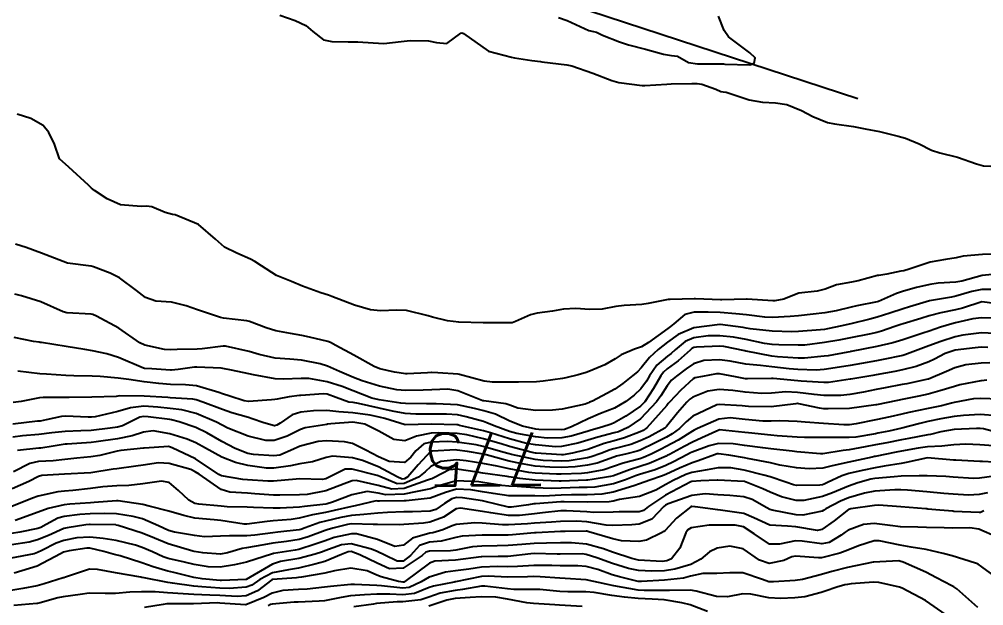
# Model space of a CAD drawing. Header units: metres. Extents: x 318500 to 325275, y 7408834 to 7428799.
# Drawn here: x 323435.8 to 323509.6, y 7421065 to 7421109.9 of the extents above; entities that cross this region are included whole.
import ezdxf
from ezdxf.enums import TextEntityAlignment as Align

# ---------------------------------------------------------------- set-up
doc = ezdxf.new("R2010")
doc.units = ezdxf.units.M
doc.header["$MEASUREMENT"] = 0
for name, color, linetype in [('Cotas', 45, 'Continuous'), ('Curvas de Nivel 1m', 11, 'Continuous'), ('Curvas de Nivel 5m', 15, 'Continuous'), ('Vias Primárias', 230, 'Continuous')]:
    doc.layers.add(name, color=color, linetype=linetype)
doc.styles.add('Style-STANDARD', font='STANDARD.shx')

msp = doc.modelspace()

# ---------------------------------------------------------------- linework, layer by layer
at = {"layer": 'Curvas de Nivel 1m', "flags": 128}
for points, elevation in [([(323455.758, 7421110.203), (323456.944, 7421109.776), (323457.746, 7421109.388), (323458.28, 7421108.952), (323459.101, 7421108.307), (323459.733, 7421108.184), (323460.983, 7421108.162), (323461.733, 7421108.158), (323462.905, 7421108.062), (323463.731, 7421108.022), (323465.035, 7421108.163), (323465.734, 7421108.24), (323467.13, 7421108.218), (323467.739, 7421108.09), (323468.54, 7421108.01), (323469.613, 7421108.801), (323469.719, 7421108.832), (323469.75, 7421108.828), (323469.772, 7421108.822), (323469.826, 7421108.799), (323471.73, 7421107.426), (323473.501, 7421106.966), (323473.723, 7421106.934), (323475.053, 7421106.727), (323475.719, 7421106.642), (323475.809, 7421106.629), (323477.716, 7421106.395), (323478.095, 7421106.304), (323479.706, 7421105.75), (323481.157, 7421105.189), (323481.696, 7421105.038), (323483.5, 7421104.805), (323483.693, 7421104.805), (323485.377, 7421104.911), (323485.695, 7421104.924), (323487.293, 7421104.969), (323487.696, 7421104.963), (323488.051, 7421104.91), (323489.125, 7421104.538), (323489.512, 7421104.356), (323489.688, 7421104.331), (323489.926, 7421104.289), (323491.682, 7421103.714), (323492.707, 7421103.522), (323493.68, 7421103.477), (323494.561, 7421103.349), (323495.674, 7421102.89), (323496.556, 7421102.441), (323497.663, 7421101.989), (323498.207, 7421101.877), (323499.659, 7421101.66), (323500.548, 7421101.495), (323501.654, 7421101.279), (323503.067, 7421100.938), (323503.646, 7421100.779), (323504.676, 7421100.334), (323505.633, 7421099.869), (323506.274, 7421099.667), (323507.626, 7421099.33), (323509.081, 7421098.812), (323509.616, 7421098.663), (323511.288, 7421098.572)], 782), ([(323477.075, 7421110.012), (323477.761, 7421109.786), (323479.403, 7421109.024), (323479.753, 7421108.94), (323479.988, 7421108.902), (323480.458, 7421108.659), (323481.742, 7421108.138), (323482.451, 7421107.917), (323483.735, 7421107.592), (323485.127, 7421107.198), (323485.728, 7421107.117), (323486.204, 7421107.059), (323487.036, 7421106.57), (323487.719, 7421106.478), (323489.664, 7421106.476), (323489.719, 7421106.463), (323489.815, 7421106.433), (323491.718, 7421106.391), (323492.071, 7421106.505), (323492.138, 7421106.916), (323491.732, 7421107.308), (323490.104, 7421108.526), (323489.755, 7421109.029), (323489.339, 7421110.109)], 781), ([(323511.171, 7421091.89), (323509.526, 7421091.878), (323508.064, 7421091.745), (323507.523, 7421091.626), (323506.714, 7421091.494), (323505.52, 7421091.283), (323503.926, 7421090.755), (323503.513, 7421090.636), (323503.276, 7421090.589), (323502.223, 7421090.363), (323501.602, 7421090.276), (323501.508, 7421090.257), (323500.03, 7421089.864), (323499.5, 7421089.762), (323498.368, 7421089.546), (323497.492, 7421089.217), (323496.87, 7421089.056), (323495.487, 7421088.917), (323495.141, 7421088.799), (323494.322, 7421088.467), (323493.63, 7421088.326), (323493.478, 7421088.321), (323491.516, 7421088.463), (323491.479, 7421088.462), (323489.597, 7421088.409), (323489.478, 7421088.41), (323487.568, 7421088.47), (323487.479, 7421088.47), (323485.622, 7421088.434), (323485.478, 7421088.424), (323483.943, 7421088.133), (323483.472, 7421088.055), (323482.121, 7421087.979), (323481.469, 7421087.893), (323480.433, 7421087.683), (323479.465, 7421087.669), (323478.411, 7421087.731), (323477.465, 7421087.682), (323476.615, 7421087.55), (323475.46, 7421087.377), (323474.937, 7421087.246), (323473.786, 7421086.737), (323473.538, 7421086.651), (323473.449, 7421086.638), (323473.348, 7421086.641), (323471.449, 7421086.654), (323471.329, 7421086.652), (323469.449, 7421086.689), (323468.603, 7421086.808), (323467.454, 7421087.075), (323467.106, 7421087.175), (323465.461, 7421087.599), (323464.709, 7421087.614), (323463.46, 7421087.557), (323462.699, 7421087.65), (323461.466, 7421087.986), (323459.749, 7421088.653), (323459.477, 7421088.754), (323458.891, 7421088.939), (323457.487, 7421089.458), (323456.655, 7421089.806), (323455.499, 7421090.271), (323454.346, 7421090.997), (323453.843, 7421091.335), (323453.515, 7421091.519), (323452.463, 7421091.969), (323451.524, 7421092.427), (323450.844, 7421093.047), (323449.547, 7421094.174), (323447.743, 7421094.901), (323447.558, 7421094.939), (323446.996, 7421095.098), (323445.964, 7421095.514), (323445.565, 7421095.581), (323445.151, 7421095.537), (323443.565, 7421095.665), (323442.545, 7421096.131), (323441.576, 7421096.783), (323441.359, 7421096.955), (323441.127, 7421097.177), (323439.6, 7421098.554), (323438.907, 7421099.207), (323438.508, 7421100.33), (323438.08, 7421101.216), (323437.645, 7421101.735), (323436.7, 7421102.284), (323435.654, 7421102.611)], 782), ([(323511.512, 7421090.481), (323509.51, 7421090.27), (323507.948, 7421089.841), (323507.502, 7421089.759), (323506.143, 7421089.668), (323505.499, 7421089.59), (323504.492, 7421089.338), (323503.491, 7421089.057), (323502.957, 7421088.886), (323501.793, 7421088.367), (323501.567, 7421088.281), (323501.478, 7421088.256), (323499.915, 7421087.952), (323499.472, 7421087.85), (323498.323, 7421087.561), (323497.465, 7421087.398), (323496.586, 7421087.31), (323495.461, 7421087.191), (323494.803, 7421087.117), (323493.458, 7421087.042), (323492.866, 7421087.079), (323491.461, 7421087.256), (323490.647, 7421087.328), (323489.464, 7421087.431), (323488.537, 7421087.471), (323487.463, 7421087.458), (323486.746, 7421087.282), (323485.92, 7421086.575), (323485.661, 7421086.365), (323485.446, 7421086.218), (323483.966, 7421085.133), (323483.432, 7421084.815), (323482.89, 7421084.618), (323481.874, 7421084.183), (323481.419, 7421083.897), (323480.636, 7421083.424), (323479.404, 7421082.925), (323479.21, 7421082.856), (323478.592, 7421082.672), (323477.656, 7421082.427), (323477.395, 7421082.379), (323475.918, 7421082.186), (323475.391, 7421082.132), (323474.027, 7421082.097), (323473.39, 7421082.103), (323472.046, 7421082.104), (323471.391, 7421082.192), (323469.511, 7421082.686), (323469.399, 7421082.705), (323467.843, 7421082.816), (323467.4, 7421082.847), (323467.37, 7421082.85), (323467.058, 7421082.825), (323465.496, 7421082.751), (323465.399, 7421082.753), (323464.534, 7421082.863), (323463.404, 7421083.121), (323462.988, 7421083.303), (323461.419, 7421084.164), (323460.04, 7421084.921), (323459.644, 7421085.139), (323459.433, 7421085.22), (323458.036, 7421085.551), (323457.437, 7421085.682), (323456.583, 7421085.824), (323455.441, 7421086.038), (323454.725, 7421086.273), (323453.447, 7421086.748), (323453.233, 7421086.798), (323451.45, 7421087.008), (323451.219, 7421087.042), (323449.459, 7421087.634), (323448.597, 7421087.939), (323447.467, 7421088.216), (323446.276, 7421088.3), (323445.472, 7421088.595), (323444.796, 7421089.127), (323443.489, 7421090.081), (323442.784, 7421090.441), (323441.498, 7421090.943), (323441.311, 7421090.986), (323439.5, 7421091.2), (323437.511, 7421091.983), (323436.348, 7421092.407), (323435.521, 7421092.672)], 781), ([(323511.476, 7421088.007), (323509.492, 7421088.258), (323508, 7421087.756), (323507.47, 7421087.631), (323506.356, 7421087.418), (323505.463, 7421087.179), (323504.812, 7421086.978), (323503.453, 7421086.58), (323503.281, 7421086.524), (323502.819, 7421086.356), (323501.811, 7421086.002), (323501.445, 7421085.905), (323500.854, 7421085.789), (323499.441, 7421085.493), (323498.537, 7421085.311), (323497.437, 7421085.129), (323495.934, 7421084.941), (323495.435, 7421084.924), (323493.935, 7421084.973), (323493.435, 7421084.998), (323492.85, 7421085.072), (323491.439, 7421085.36), (323490.471, 7421085.545), (323489.441, 7421085.65), (323488.55, 7421085.653), (323487.439, 7421085.507), (323486.786, 7421085.217), (323486.006, 7421084.574), (323485.701, 7421084.302), (323485.423, 7421084.097), (323484.607, 7421083.397), (323484.05, 7421082.6), (323483.813, 7421082.185), (323483.385, 7421081.6), (323482.879, 7421081.116), (323482.25, 7421080.627), (323481.365, 7421080.123), (323480.308, 7421079.703), (323479.356, 7421079.294), (323478.091, 7421078.679), (323477.551, 7421078.483), (323477.346, 7421078.456), (323475.577, 7421078.486), (323475.347, 7421078.51), (323474.327, 7421078.73), (323473.354, 7421079.119), (323472.255, 7421079.653), (323471.361, 7421079.904), (323470.658, 7421080.076), (323469.366, 7421080.371), (323467.727, 7421080.456), (323467.366, 7421080.451), (323466.989, 7421080.449), (323465.366, 7421080.468), (323465.012, 7421080.501), (323463.369, 7421080.749), (323462.81, 7421080.886), (323461.378, 7421081.439), (323460.528, 7421081.768), (323459.388, 7421082.127), (323457.967, 7421082.376), (323457.391, 7421082.392), (323456.037, 7421082.327), (323455.391, 7421082.36), (323453.734, 7421082.666), (323453.396, 7421082.735), (323452.071, 7421083.03), (323451.402, 7421083.16), (323451.272, 7421083.171), (323449.403, 7421083.248), (323449.224, 7421083.241), (323447.969, 7421083.081), (323447.464, 7421083.024), (323447.399, 7421083.024), (323445.964, 7421083.112), (323445.429, 7421083.148), (323445.4, 7421083.159), (323445.335, 7421083.186), (323443.409, 7421083.999), (323442.53, 7421084.272), (323441.413, 7421084.513), (323440.84, 7421084.604), (323439.416, 7421084.829), (323437.509, 7421085.129), (323437.419, 7421085.144), (323437.351, 7421085.153), (323436.896, 7421085.228), (323435.424, 7421085.511)], 779), ([(323510.72, 7421086.992), (323509.462, 7421087.039), (323508.799, 7421086.938), (323507.455, 7421086.641), (323507.174, 7421086.574), (323506.307, 7421086.307), (323505.447, 7421086.018), (323504.973, 7421085.855), (323503.44, 7421085.341), (323502.681, 7421085.114), (323501.435, 7421084.828), (323499.483, 7421084.452), (323499.43, 7421084.44), (323499.396, 7421084.434), (323499.233, 7421084.402), (323497.721, 7421084.122), (323497.425, 7421084.081), (323495.917, 7421083.948), (323495.422, 7421083.949), (323493.851, 7421084.046), (323493.424, 7421084.098), (323491.452, 7421084.477), (323491.43, 7421084.481), (323491.335, 7421084.501), (323489.738, 7421084.83), (323489.433, 7421084.856), (323487.655, 7421084.78), (323487.432, 7421084.75), (323487.301, 7421084.692), (323487.149, 7421084.563), (323486.253, 7421083.737), (323485.408, 7421083.123), (323485.115, 7421082.874), (323484.909, 7421082.587), (323484.355, 7421081.625), (323483.696, 7421080.605), (323483.367, 7421080.262), (323482.229, 7421079.497), (323481.354, 7421079.003), (323481.106, 7421078.889), (323480.403, 7421078.649), (323479.581, 7421078.424), (323479.345, 7421078.355), (323478.057, 7421077.961), (323477.337, 7421077.836), (323476.218, 7421077.826), (323475.338, 7421077.914), (323473.899, 7421078.177), (323473.344, 7421078.323), (323472.15, 7421078.758), (323471.589, 7421079.003), (323471.353, 7421079.087), (323470.026, 7421079.459), (323469.358, 7421079.604), (323468.506, 7421079.661), (323467.358, 7421079.665), (323466.169, 7421079.649), (323465.359, 7421079.71), (323464.386, 7421079.89), (323463.362, 7421080.107), (323461.79, 7421080.472), (323461.366, 7421080.543), (323461.046, 7421080.584), (323460.079, 7421080.919), (323459.374, 7421081.176), (323459.092, 7421081.217), (323457.372, 7421081.084), (323457.262, 7421081.071), (323456.48, 7421080.969), (323455.545, 7421080.802), (323455.368, 7421080.77), (323455.132, 7421080.747), (323453.366, 7421080.631), (323453.028, 7421080.676), (323451.926, 7421081.032), (323451.373, 7421081.223), (323451.101, 7421081.316), (323449.381, 7421081.824), (323448.545, 7421081.911), (323447.383, 7421081.932), (323446.492, 7421081.995), (323445.385, 7421082.134), (323444.205, 7421082.314), (323443.389, 7421082.409), (323442.011, 7421082.54), (323441.391, 7421082.572), (323439.987, 7421082.595), (323439.391, 7421082.615), (323437.902, 7421082.706), (323437.393, 7421082.754), (323435.701, 7421082.94)], 778), ([(323511.014, 7421085.815), (323509.446, 7421085.872), (323508.024, 7421085.704), (323507.443, 7421085.57), (323506.341, 7421085.208), (323505.436, 7421084.876), (323504.009, 7421084.341), (323503.59, 7421084.185), (323503.427, 7421084.138), (323501.941, 7421083.844), (323501.421, 7421083.744), (323500.268, 7421083.536), (323499.415, 7421083.383), (323498.579, 7421083.242), (323497.41, 7421083.067), (323496.806, 7421083.033), (323495.409, 7421083.082), (323494.743, 7421083.127), (323493.412, 7421083.269), (323492.534, 7421083.368), (323491.415, 7421083.491), (323490.23, 7421083.706), (323489.419, 7421083.82), (323488.203, 7421083.764), (323487.414, 7421083.507), (323486.85, 7421083.124), (323486.11, 7421082.573), (323485.724, 7421082.247), (323485.389, 7421081.833), (323484.905, 7421081.059), (323484.578, 7421080.592), (323483.357, 7421079.305), (323482.386, 7421078.624), (323481.666, 7421078.314), (323481.344, 7421078.223), (323480.086, 7421077.905), (323479.335, 7421077.662), (323478.571, 7421077.431), (323477.327, 7421077.178), (323476.864, 7421077.16), (323475.329, 7421077.296), (323474.639, 7421077.418), (323473.335, 7421077.767), (323471.876, 7421078.228), (323471.344, 7421078.376), (323469.513, 7421078.798), (323469.382, 7421078.831), (323469.35, 7421078.838), (323469.31, 7421078.841), (323467.351, 7421078.879), (323465.35, 7421078.85), (323463.798, 7421079.317), (323463.355, 7421079.422), (323462.67, 7421079.574), (323461.359, 7421079.76), (323460.281, 7421079.838), (323459.36, 7421079.929), (323458.329, 7421079.914), (323457.358, 7421079.797), (323456.716, 7421079.607), (323455.795, 7421078.976), (323455.525, 7421078.8), (323455.347, 7421078.77), (323454.536, 7421078.992), (323453.655, 7421079.307), (323453.354, 7421079.392), (323452.096, 7421079.767), (323451.36, 7421080.016), (323449.858, 7421080.563), (323449.367, 7421080.753), (323449.112, 7421080.808), (323447.368, 7421080.905), (323447.194, 7421080.918), (323445.369, 7421081.033), (323443.462, 7421081.046), (323443.369, 7421081.035), (323443.233, 7421081.007), (323441.367, 7421080.944), (323439.639, 7421080.923), (323439.366, 7421080.929), (323437.644, 7421080.939), (323437.365, 7421080.912), (323435.972, 7421080.63), (323435.359, 7421080.542)], 777), ([(323509.935, 7421084.762), (323509.435, 7421084.773), (323508.966, 7421084.744), (323507.433, 7421084.546), (323506.679, 7421084.301), (323505.87, 7421083.867), (323505.42, 7421083.649), (323504.45, 7421083.299), (323503.41, 7421083.035), (323502.832, 7421082.926), (323501.404, 7421082.668), (323501.152, 7421082.626), (323499.77, 7421082.394), (323499.458, 7421082.34), (323499.399, 7421082.329), (323497.736, 7421082.076), (323497.395, 7421082.066), (323495.661, 7421082.181), (323495.396, 7421082.205), (323493.504, 7421082.372), (323493.398, 7421082.372), (323491.549, 7421082.347), (323491.398, 7421082.36), (323490.636, 7421082.511), (323489.403, 7421082.749), (323489.187, 7421082.75), (323488.097, 7421082.55), (323487.526, 7421082.431), (323487.397, 7421082.366), (323486.451, 7421081.502), (323485.58, 7421080.578), (323485.482, 7421080.466), (323485.367, 7421080.327), (323483.847, 7421078.603), (323483.557, 7421078.397), (323483.345, 7421078.301), (323482.131, 7421077.835), (323481.335, 7421077.615), (323480.574, 7421077.405), (323479.324, 7421076.955), (323479.1, 7421076.887), (323478.155, 7421076.677), (323477.455, 7421076.551), (323477.318, 7421076.542), (323475.379, 7421076.659), (323475.319, 7421076.667), (323475.072, 7421076.722), (323473.327, 7421077.191), (323472.703, 7421077.375), (323471.335, 7421077.773), (323470.064, 7421078.064), (323469.34, 7421078.163), (323467.934, 7421078.221), (323467.341, 7421078.213), (323466.214, 7421077.959), (323465.332, 7421077.623), (323464.478, 7421077.718), (323463.342, 7421078.354), (323462.275, 7421078.891), (323461.351, 7421079.034), (323459.657, 7421078.925), (323459.398, 7421078.881), (323459.349, 7421078.872), (323457.7, 7421078.599), (323457.343, 7421078.483), (323456.329, 7421077.976), (323455.33, 7421077.639), (323454.681, 7421077.638), (323453.335, 7421077.98), (323451.793, 7421078.583), (323451.347, 7421078.814), (323450.904, 7421079.044), (323449.356, 7421079.704), (323448.266, 7421079.984), (323447.36, 7421080.088), (323446.436, 7421080.179), (323445.361, 7421080.256), (323444.338, 7421080.152), (323443.357, 7421079.864), (323441.634, 7421079.455), (323441.344, 7421079.428), (323441.086, 7421079.432), (323439.345, 7421079.508), (323439.06, 7421079.488), (323437.873, 7421079.215), (323437.427, 7421079.131), (323437.339, 7421079.119), (323437.225, 7421079.108), (323435.336, 7421078.885)], 776), ([(323509.862, 7421082.263), (323509.451, 7421082.218), (323509.399, 7421082.208), (323507.79, 7421081.89), (323507.392, 7421081.784), (323506.259, 7421081.434), (323505.383, 7421081.196), (323504.667, 7421081.041), (323503.376, 7421080.769), (323503.022, 7421080.698), (323501.419, 7421080.369), (323501.37, 7421080.36), (323499.367, 7421080.081), (323497.73, 7421080.053), (323497.367, 7421080.073), (323497.054, 7421080.112), (323495.477, 7421080.448), (323495.37, 7421080.467), (323495.352, 7421080.468), (323495.255, 7421080.452), (323493.367, 7421080.225), (323491.628, 7421080.237), (323491.368, 7421080.257), (323491.146, 7421080.282), (323489.369, 7421080.392), (323489.204, 7421080.369), (323487.359, 7421079.5), (323486.846, 7421079.074), (323486.356, 7421078.57), (323485.774, 7421078.145), (323485.34, 7421077.897), (323484.474, 7421077.452), (323483.324, 7421076.896), (323483.115, 7421076.821), (323482.32, 7421076.625), (323481.524, 7421076.429), (323481.316, 7421076.358), (323480.052, 7421075.91), (323479.306, 7421075.74), (323478.365, 7421075.613), (323477.303, 7421075.567), (323476.418, 7421075.588), (323475.304, 7421075.685), (323474.171, 7421075.867), (323473.31, 7421076.061), (323471.553, 7421076.53), (323471.317, 7421076.584), (323470.116, 7421076.788), (323469.322, 7421076.909), (323469.206, 7421076.916), (323467.45, 7421076.819), (323467.328, 7421076.812), (323466.358, 7421075.78), (323465.56, 7421074.846), (323465.288, 7421074.696), (323465.127, 7421074.691), (323464.746, 7421074.858), (323463.301, 7421075.624), (323462.082, 7421076.118), (323461.311, 7421076.316), (323459.798, 7421076.438), (323459.311, 7421076.334), (323458.248, 7421076.004), (323457.303, 7421075.849), (323456.569, 7421075.699), (323455.298, 7421075.529), (323454.752, 7421075.534), (323453.301, 7421075.73), (323452.365, 7421075.963), (323451.31, 7421076.36), (323450.075, 7421077.052), (323449.326, 7421077.469), (323448.664, 7421077.736), (323447.336, 7421078.148), (323446.064, 7421078.385), (323445.338, 7421078.289), (323444.465, 7421077.997), (323443.329, 7421077.767), (323441.694, 7421077.533), (323441.323, 7421077.488), (323439.484, 7421077.36), (323439.321, 7421077.347), (323439.186, 7421077.337), (323438.416, 7421077.209), (323437.474, 7421077.062), (323437.317, 7421077.044), (323435.687, 7421076.872)], 774), ([(323510.835, 7421080.791), (323509.379, 7421080.856), (323508.838, 7421080.816), (323507.374, 7421080.547), (323507.165, 7421080.501), (323506.386, 7421080.305), (323505.368, 7421080.088), (323503.908, 7421079.791), (323503.363, 7421079.667), (323502.46, 7421079.453), (323501.358, 7421079.219), (323499.876, 7421078.913), (323499.354, 7421078.838), (323498.922, 7421078.837), (323497.355, 7421078.952), (323495.964, 7421079.049), (323495.357, 7421079.106), (323494.035, 7421079.148), (323493.356, 7421079.115), (323492.721, 7421079.122), (323491.358, 7421079.252), (323490.214, 7421079.372), (323489.357, 7421079.269), (323487.735, 7421078.554), (323487.479, 7421078.427), (323487.347, 7421078.356), (323486.233, 7421077.675), (323485.329, 7421077.169), (323484.94, 7421076.971), (323484.173, 7421076.597), (323483.586, 7421076.336), (323483.315, 7421076.248), (323482.031, 7421075.907), (323481.305, 7421075.651), (323480.542, 7421075.407), (323479.298, 7421075.172), (323478.841, 7421075.123), (323477.296, 7421075.062), (323476.926, 7421075.065), (323475.296, 7421075.145), (323474.824, 7421075.198), (323473.301, 7421075.477), (323472.389, 7421075.669), (323471.306, 7421075.869), (323470.01, 7421076.089), (323469.31, 7421076.159), (323468.086, 7421076.035), (323467.303, 7421075.661), (323466.875, 7421075.247), (323466.381, 7421074.834), (323465.285, 7421074.336), (323464.745, 7421074.318), (323463.404, 7421074.878), (323463.291, 7421074.935), (323463.204, 7421074.968), (323461.298, 7421075.457), (323460.752, 7421075.454), (323459.751, 7421074.923), (323459.288, 7421074.703), (323459.006, 7421074.653), (323457.287, 7421074.699), (323457.016, 7421074.692), (323455.286, 7421074.538), (323454.836, 7421074.538), (323453.286, 7421074.632), (323452.931, 7421074.66), (323451.289, 7421074.945), (323451.092, 7421075.042), (323449.308, 7421076.227), (323447.517, 7421077.087), (323447.321, 7421077.158), (323447.245, 7421077.168), (323446.134, 7421077.108), (323445.379, 7421077.06), (323445.319, 7421077.055), (323443.589, 7421076.864), (323443.315, 7421076.819), (323441.974, 7421076.497), (323441.308, 7421076.387), (323440.218, 7421076.275), (323439.305, 7421076.186), (323438.418, 7421076.094), (323437.302, 7421076.022), (323436.64, 7421075.89), (323435.384, 7421075.249)], 773), ([(323510.643, 7421079.531), (323509.364, 7421079.629), (323508.087, 7421079.559), (323507.362, 7421079.48), (323506.347, 7421079.292), (323505.358, 7421079.081), (323504.742, 7421078.94), (323503.352, 7421078.588), (323502.356, 7421078.355), (323501.527, 7421078.188), (323501.347, 7421078.158), (323499.835, 7421077.901), (323499.342, 7421077.858), (323497.886, 7421077.871), (323497.342, 7421077.866), (323495.914, 7421077.869), (323495.342, 7421077.899), (323493.823, 7421077.993), (323493.343, 7421078.037), (323491.629, 7421078.214), (323491.346, 7421078.245), (323489.419, 7421078.458), (323489.349, 7421078.441), (323488.042, 7421077.847), (323487.334, 7421077.521), (323486.706, 7421077.19), (323485.579, 7421076.577), (323485.408, 7421076.49), (323485.318, 7421076.446), (323484.031, 7421075.877), (323483.305, 7421075.64), (323482.517, 7421075.407), (323481.294, 7421074.939), (323481.061, 7421074.874), (323479.659, 7421074.656), (323479.336, 7421074.613), (323479.289, 7421074.609), (323479.238, 7421074.609), (323477.288, 7421074.538), (323477.131, 7421074.535), (323475.289, 7421074.608), (323474.122, 7421074.732), (323473.292, 7421074.855), (323473.156, 7421074.879), (323471.296, 7421075.141), (323470.864, 7421075.209), (323469.3, 7421075.449), (323468.722, 7421075.382), (323467.589, 7421074.817), (323467.396, 7421074.712), (323467.289, 7421074.675), (323467.057, 7421074.593), (323465.281, 7421073.97), (323464.333, 7421073.917), (323463.283, 7421074.201), (323461.6, 7421074.584), (323461.287, 7421074.565), (323460.688, 7421074.312), (323459.279, 7421073.798), (323457.84, 7421073.516), (323457.275, 7421073.491), (323455.76, 7421073.46), (323455.275, 7421073.464), (323453.843, 7421073.569), (323453.276, 7421073.608), (323451.931, 7421073.685), (323451.279, 7421073.898), (323449.586, 7421075.057), (323449.293, 7421075.253), (323448.951, 7421075.409), (323447.302, 7421075.889), (323446.477, 7421075.928), (323445.3, 7421075.763), (323444.74, 7421075.684), (323443.295, 7421075.482), (323443.002, 7421075.437), (323441.29, 7421075.17), (323439.289, 7421075.052), (323437.549, 7421074.956), (323437.287, 7421074.894), (323436.56, 7421074.512), (323435.27, 7421073.937)], 772), ([(323510.666, 7421078.25), (323509.621, 7421078.535), (323509.353, 7421078.565), (323509.065, 7421078.561), (323507.352, 7421078.48), (323506.35, 7421078.305), (323505.553, 7421078.11), (323505.346, 7421078.067), (323503.893, 7421077.783), (323503.34, 7421077.678), (323502.223, 7421077.47), (323501.334, 7421077.299), (323500.563, 7421077.15), (323499.328, 7421076.935), (323498.86, 7421076.872), (323497.323, 7421076.623), (323497.133, 7421076.613), (323495.325, 7421076.778), (323494.963, 7421076.818), (323493.328, 7421077.014), (323492.726, 7421077.089), (323491.332, 7421077.269), (323490.459, 7421077.387), (323489.333, 7421077.413), (323488.628, 7421077.243), (323487.323, 7421076.756), (323487.189, 7421076.695), (323486.95, 7421076.564), (323485.876, 7421076.01), (323485.307, 7421075.736), (323484.494, 7421075.4), (323483.296, 7421075.025), (323482.982, 7421074.928), (323482.201, 7421074.626), (323481.287, 7421074.334), (323479.86, 7421074.078), (323479.284, 7421074.046), (323478.657, 7421074.043), (323477.283, 7421073.994), (323476.552, 7421073.97), (323475.283, 7421074.008), (323473.91, 7421074.107), (323473.284, 7421074.14), (323472.74, 7421074.204), (323471.287, 7421074.424), (323470.983, 7421074.471), (323469.288, 7421074.557), (323467.923, 7421074.175), (323467.281, 7421073.947), (323466.143, 7421073.701), (323465.277, 7421073.529), (323463.881, 7421073.476), (323463.277, 7421073.6), (323462.442, 7421073.725), (323461.276, 7421073.489), (323459.781, 7421072.922), (323459.393, 7421072.803), (323459.268, 7421072.779), (323457.637, 7421072.581), (323457.264, 7421072.538), (323455.786, 7421072.451), (323455.262, 7421072.452), (323453.746, 7421072.519), (323453.263, 7421072.527), (323451.722, 7421072.574), (323451.264, 7421072.616), (323449.553, 7421072.77), (323449.266, 7421072.825), (323448.793, 7421073.067), (323448.006, 7421073.808), (323447.283, 7421074.413), (323446.713, 7421074.527), (323445.282, 7421074.316), (323444.212, 7421074.199), (323443.28, 7421074.182), (323442.218, 7421074.094), (323441.278, 7421073.97), (323439.907, 7421073.821), (323439.276, 7421073.774), (323438.76, 7421073.72), (323437.272, 7421073.391), (323436.838, 7421073.226), (323435.253, 7421072.584)], 771), ([(323511.315, 7421075.925), (323509.543, 7421076.032), (323509.317, 7421076.039), (323507.483, 7421076.122), (323507.318, 7421076.134), (323505.32, 7421076.32), (323503.692, 7421075.958), (323503.313, 7421075.89), (323502.004, 7421075.665), (323501.308, 7421075.55), (323500.333, 7421075.356), (323499.301, 7421075.103), (323498.768, 7421074.936), (323497.661, 7421074.416), (323497.413, 7421074.294), (323497.288, 7421074.248), (323497.074, 7421074.209), (323495.288, 7421074.206), (323495.08, 7421074.245), (323494.489, 7421074.462), (323493.296, 7421074.852), (323492.793, 7421074.99), (323491.303, 7421075.372), (323490.263, 7421075.558), (323489.305, 7421075.54), (323488.454, 7421075.392), (323487.299, 7421075.19), (323486.828, 7421075.034), (323485.858, 7421074.574), (323485.287, 7421074.271), (323484.539, 7421073.847), (323483.277, 7421073.35), (323481.76, 7421073.118), (323481.274, 7421073.009), (323480.959, 7421072.957), (323479.273, 7421072.92), (323477.526, 7421072.94), (323477.272, 7421072.933), (323475.333, 7421072.782), (323475.271, 7421072.782), (323475.21, 7421072.781), (323474.8, 7421072.725), (323473.479, 7421072.526), (323473.267, 7421072.532), (323472.316, 7421072.754), (323471.482, 7421072.977), (323471.272, 7421073.019), (323469.739, 7421073.257), (323469.275, 7421073.275), (323468.913, 7421073.164), (323468.353, 7421072.809), (323467.71, 7421072.368), (323467.261, 7421072.228), (323465.915, 7421072.185), (323465.26, 7421072.168), (323463.988, 7421072.141), (323463.258, 7421072.089), (323462.177, 7421071.97), (323461.255, 7421071.89), (323460.417, 7421071.748), (323459.248, 7421071.468), (323458.826, 7421071.356), (323457.708, 7421070.953), (323457.371, 7421070.825), (323457.237, 7421070.792), (323455.595, 7421070.616), (323455.234, 7421070.572), (323453.848, 7421070.383), (323453.23, 7421070.342), (323451.909, 7421070.351), (323451.229, 7421070.307), (323450.005, 7421070.275), (323449.23, 7421070.363), (323447.703, 7421070.613), (323447.235, 7421070.75), (323446.466, 7421071.102), (323445.248, 7421071.637), (323444.545, 7421071.832), (323443.253, 7421072.02), (323442.354, 7421072.053), (323441.253, 7421072.026), (323440.456, 7421071.978), (323439.249, 7421071.821), (323438.767, 7421071.685), (323437.888, 7421071.214), (323437.465, 7421070.989), (323437.235, 7421070.906), (323435.857, 7421070.614), (323435.229, 7421070.522)], 769), ([(323510.617, 7421074.93), (323509.297, 7421074.751), (323508.832, 7421074.732), (323507.298, 7421074.832), (323506.716, 7421074.881), (323505.299, 7421074.943), (323504.693, 7421074.933), (323503.298, 7421074.906), (323502.774, 7421074.871), (323501.295, 7421074.723), (323501, 7421074.669), (323499.999, 7421074.389), (323499.288, 7421074.154), (323498.054, 7421073.641), (323497.279, 7421073.346), (323495.872, 7421073.037), (323495.276, 7421073.047), (323494.143, 7421073.332), (323493.282, 7421073.681), (323492.732, 7421073.933), (323491.319, 7421074.5), (323491.29, 7421074.508), (323489.291, 7421074.605), (323489.217, 7421074.605), (323487.989, 7421074.55), (323487.289, 7421074.509), (323487.213, 7421074.484), (323485.279, 7421073.443), (323483.98, 7421072.599), (323483.578, 7421072.293), (323483.264, 7421072.191), (323481.725, 7421072.171), (323481.263, 7421072.16), (323479.777, 7421072.14), (323479.263, 7421072.172), (323477.689, 7421072.258), (323477.263, 7421072.246), (323475.868, 7421072.104), (323475.26, 7421072.037), (323474.091, 7421071.898), (323473.257, 7421071.899), (323471.912, 7421072.108), (323471.262, 7421072.218), (323469.589, 7421072.472), (323469.264, 7421072.4), (323468.281, 7421071.783), (323467.249, 7421071.393), (323466.752, 7421071.323), (323465.245, 7421071.199), (323464.91, 7421071.19), (323463.245, 7421071.211), (323462.912, 7421071.217), (323461.245, 7421071.258), (323460.93, 7421071.219), (323459.813, 7421070.921), (323459.375, 7421070.791), (323459.237, 7421070.746), (323457.917, 7421070.262), (323457.227, 7421070.074), (323456.272, 7421069.922), (323455.222, 7421069.78), (323454.545, 7421069.665), (323453.216, 7421069.426), (323452.869, 7421069.362), (323451.767, 7421069.032), (323451.209, 7421068.947), (323449.875, 7421069.053), (323449.211, 7421069.154), (323449.092, 7421069.182), (323447.22, 7421069.724), (323446.176, 7421070.156), (323445.232, 7421070.556), (323443.394, 7421071.138), (323443.24, 7421071.171), (323443.204, 7421071.177), (323441.241, 7421071.219), (323441.196, 7421071.215), (323440.905, 7421071.175), (323439.473, 7421070.96), (323439.235, 7421070.894), (323438.06, 7421070.38), (323437.222, 7421070.026), (323436.586, 7421069.863), (323435.216, 7421069.657)], 768), ([(323509.916, 7421073.622), (323509.282, 7421073.498), (323508.463, 7421073.454), (323507.282, 7421073.528), (323506.569, 7421073.587), (323505.284, 7421073.703), (323503.791, 7421073.829), (323503.285, 7421073.871), (323502.814, 7421073.876), (323501.284, 7421073.749), (323500.507, 7421073.607), (323499.279, 7421073.252), (323498.676, 7421073.006), (323497.555, 7421072.417), (323497.382, 7421072.305), (323497.267, 7421072.241), (323495.783, 7421071.922), (323495.263, 7421071.955), (323493.427, 7421072.318), (323493.268, 7421072.358), (323493.017, 7421072.483), (323491.898, 7421073.116), (323491.278, 7421073.319), (323490.188, 7421073.425), (323489.28, 7421073.492), (323488.297, 7421073.561), (323487.279, 7421073.432), (323485.474, 7421072.78), (323485.271, 7421072.679), (323485.154, 7421072.582), (323484.232, 7421071.618), (323483.249, 7421071.228), (323482.687, 7421071.18), (323481.247, 7421071.124), (323480.73, 7421071.163), (323479.251, 7421071.402), (323478.451, 7421071.473), (323477.251, 7421071.448), (323476.55, 7421071.401), (323475.249, 7421071.303), (323474.718, 7421071.255), (323473.247, 7421071.178), (323472.798, 7421071.196), (323471.248, 7421071.308), (323470.694, 7421071.332), (323469.246, 7421071.206), (323468.945, 7421071.102), (323468.231, 7421070.81), (323467.477, 7421070.577), (323467.236, 7421070.544), (323465.907, 7421070.163), (323465.222, 7421069.621), (323464.555, 7421069.525), (323463.228, 7421070.072), (323461.632, 7421070.498), (323461.234, 7421070.505), (323459.928, 7421070.221), (323459.226, 7421069.971), (323458.467, 7421069.696), (323457.215, 7421069.303), (323456.934, 7421069.243), (323455.267, 7421068.979), (323455.217, 7421068.973), (323455.192, 7421068.962), (323453.203, 7421068.332), (323452.292, 7421068.114), (323451.199, 7421067.957), (323450.266, 7421067.983), (323449.201, 7421068.161), (323448.455, 7421068.323), (323447.205, 7421068.616), (323446.842, 7421068.731), (323446.009, 7421069.108), (323445.215, 7421069.463), (323444.706, 7421069.637), (323443.223, 7421069.983), (323442.239, 7421070.14), (323441.226, 7421070.229), (323440.229, 7421070.181), (323439.222, 7421069.983), (323438.651, 7421069.773), (323437.54, 7421069.217), (323437.208, 7421069.058), (323436.957, 7421068.973), (323435.204, 7421068.627)], 767), ([(323509.646, 7421072.256), (323509.388, 7421072.139), (323509.268, 7421072.132), (323507.346, 7421072.212), (323507.269, 7421072.219), (323506.259, 7421072.305), (323505.344, 7421072.392), (323505.271, 7421072.399), (323505.186, 7421072.406), (323503.272, 7421072.57), (323501.597, 7421072.689), (323501.273, 7421072.675), (323499.464, 7421072.397), (323499.306, 7421072.363), (323499.269, 7421072.349), (323498.188, 7421071.479), (323497.246, 7421070.816), (323496.912, 7421070.758), (323495.249, 7421071.037), (323494.62, 7421071.089), (323493.25, 7421071.163), (323492.034, 7421071.717), (323491.263, 7421072.065), (323489.483, 7421072.31), (323489.267, 7421072.322), (323487.541, 7421072.556), (323487.299, 7421072.589), (323487.27, 7421072.585), (323487.215, 7421072.561), (323486.126, 7421071.702), (323485.243, 7421070.754), (323485.143, 7421070.68), (323484.971, 7421070.584), (323483.822, 7421070.01), (323483.23, 7421069.912), (323481.903, 7421069.957), (323481.232, 7421070.101), (323479.396, 7421070.658), (323479.241, 7421070.695), (323479.202, 7421070.699), (323477.607, 7421070.685), (323477.249, 7421070.681), (323475.377, 7421070.579), (323475.238, 7421070.568), (323473.565, 7421070.407), (323473.235, 7421070.389), (323471.602, 7421070.397), (323471.234, 7421070.393), (323469.717, 7421070.309), (323469.231, 7421070.216), (323468.105, 7421069.933), (323467.225, 7421069.848), (323466.448, 7421069.605), (323465.753, 7421068.842), (323465.206, 7421068.404), (323464.746, 7421068.398), (323463.786, 7421068.871), (323463.214, 7421069.152), (323462.785, 7421069.316), (323461.222, 7421069.725), (323460.468, 7421069.665), (323459.214, 7421069.19), (323459.024, 7421069.121), (323458.472, 7421068.941), (323457.206, 7421068.604), (323455.807, 7421068.371), (323455.202, 7421068.178), (323453.195, 7421067.01), (323451.306, 7421066.92), (323451.188, 7421066.927), (323449.818, 7421067.054), (323449.191, 7421067.151), (323447.642, 7421067.531), (323447.195, 7421067.639), (323446.067, 7421067.975), (323445.202, 7421068.281), (323443.537, 7421068.807), (323443.207, 7421068.88), (323442.996, 7421068.931), (323442.28, 7421069.154), (323441.213, 7421069.396), (323440.989, 7421069.398), (323439.629, 7421069.194), (323439.209, 7421069.093), (323438.967, 7421068.962), (323437.198, 7421068.021), (323435.42, 7421067.474)], 766), ([(323511.197, 7421066.71), (323509.484, 7421067.981), (323509.209, 7421068.175), (323509.15, 7421068.202), (323508.995, 7421068.263), (323507.218, 7421068.811), (323506.522, 7421068.999), (323505.225, 7421069.308), (323504.07, 7421069.488), (323503.229, 7421069.632), (323501.629, 7421069.969), (323501.234, 7421069.955), (323500.048, 7421069.567), (323499.223, 7421069.255), (323498.606, 7421069.019), (323497.214, 7421068.671), (323496.977, 7421068.66), (323495.215, 7421068.784), (323494.933, 7421068.736), (323494.319, 7421068.463), (323493.207, 7421068.216), (323492.461, 7421068.487), (323491.223, 7421069.347), (323490.192, 7421069.549), (323489.223, 7421069.399), (323488.638, 7421069.119), (323487.989, 7421068.548), (323487.206, 7421068.15), (323485.983, 7421067.791), (323485.201, 7421067.671), (323484.238, 7421067.632), (323483.201, 7421067.698), (323482.433, 7421067.852), (323481.206, 7421068.225), (323480.008, 7421068.652), (323479.214, 7421068.92), (323478.92, 7421068.958), (323477.214, 7421068.93), (323476.977, 7421068.93), (323475.214, 7421068.98), (323474.965, 7421068.971), (323473.21, 7421068.759), (323473.192, 7421068.758), (323472.474, 7421068.751), (323471.21, 7421068.736), (323471.172, 7421068.733), (323469.207, 7421068.49), (323467.626, 7421068.396), (323467.204, 7421068.254), (323465.331, 7421066.848), (323465.239, 7421066.8), (323465.189, 7421066.793), (323464.845, 7421066.855), (323463.512, 7421067.194), (323463.194, 7421067.321), (323462.433, 7421067.652), (323461.2, 7421067.869), (323459.948, 7421067.669), (323459.196, 7421067.481), (323457.426, 7421067.19), (323457.192, 7421067.144), (323457.031, 7421067.122), (323455.19, 7421067.002), (323455.14, 7421066.981), (323454.047, 7421066.127), (323453.171, 7421065.76), (323452.493, 7421065.697), (323451.171, 7421065.775), (323450.41, 7421065.809), (323449.172, 7421065.844), (323448.351, 7421065.894), (323447.174, 7421065.991), (323446.228, 7421066.051), (323445.174, 7421066.065), (323444.276, 7421066.027), (323443.172, 7421065.918), (323442.397, 7421065.926), (323441.172, 7421065.953), (323440.489, 7421065.858), (323439.167, 7421065.681), (323438.76, 7421065.602), (323437.425, 7421065.216), (323437.218, 7421065.16), (323437.159, 7421065.152), (323435.395, 7421065.007)], 764), ([(323509.169, 7421064.851), (323507.576, 7421066.284), (323507.341, 7421066.437), (323507.192, 7421066.514), (323506.022, 7421067.132), (323505.202, 7421067.558), (323503.465, 7421068.337), (323503.211, 7421068.416), (323503.131, 7421068.421), (323501.683, 7421068.363), (323501.21, 7421068.34), (323501.174, 7421068.335), (323499.205, 7421067.911), (323498.002, 7421067.612), (323497.2, 7421067.386), (323495.766, 7421067.012), (323495.195, 7421066.932), (323493.535, 7421066.816), (323493.194, 7421066.831), (323492.685, 7421066.995), (323491.2, 7421067.51), (323490.193, 7421067.508), (323489.199, 7421067.454), (323488.119, 7421067.466), (323487.197, 7421067.248), (323486.651, 7421067.11), (323485.194, 7421066.951), (323483.426, 7421066.84), (323483.192, 7421066.858), (323481.764, 7421067.199), (323481.197, 7421067.37), (323480.097, 7421067.755), (323479.203, 7421067.989), (323478.572, 7421068.038), (323477.203, 7421068.037), (323476.567, 7421068.063), (323475.204, 7421068.077), (323473.946, 7421067.99), (323473.202, 7421067.966), (323472.443, 7421067.992), (323471.202, 7421067.947), (323470.211, 7421067.796), (323469.199, 7421067.654), (323468.444, 7421067.561), (323467.193, 7421067.17), (323466.581, 7421066.829), (323465.647, 7421066.379), (323465.182, 7421066.327), (323463.543, 7421066.516), (323463.185, 7421066.546), (323461.474, 7421066.609), (323461.186, 7421066.607), (323459.646, 7421066.46), (323459.182, 7421066.406), (323457.857, 7421066.272), (323457.179, 7421066.231), (323455.997, 7421066.152), (323455.175, 7421065.949), (323454.523, 7421065.636), (323453.161, 7421065.057), (323453.121, 7421065.05), (323451.162, 7421065.196), (323451.001, 7421065.203), (323449.161, 7421065.142), (323449.084, 7421065.139), (323447.161, 7421065.135), (323447.118, 7421065.133), (323446.836, 7421065.095), (323445.403, 7421064.869)], 763), ([(323506.752, 7421064.296), (323505.176, 7421065.398), (323503.397, 7421066.338), (323503.191, 7421066.416), (323501.598, 7421066.768), (323501.194, 7421066.788), (323499.475, 7421066.678), (323499.192, 7421066.63), (323499.006, 7421066.588), (323498.387, 7421066.408), (323497.488, 7421066.115), (323497.184, 7421066.018), (323495.944, 7421065.673), (323495.177, 7421065.59), (323494.087, 7421065.556), (323493.177, 7421065.605), (323491.793, 7421065.882), (323491.181, 7421065.911), (323490.013, 7421065.682), (323489.178, 7421065.706), (323487.628, 7421066.109), (323487.184, 7421066.177), (323485.59, 7421066.17), (323485.184, 7421066.169), (323483.634, 7421066.153), (323483.184, 7421066.178), (323481.32, 7421066.506), (323481.188, 7421066.532), (323480.734, 7421066.645), (323479.193, 7421066.979), (323477.589, 7421067.079), (323477.194, 7421067.092), (323475.69, 7421067.208), (323475.195, 7421067.22), (323474.725, 7421067.194), (323473.194, 7421067.174), (323471.693, 7421067.261), (323471.195, 7421067.23), (323469.213, 7421066.823), (323469.19, 7421066.818), (323469.174, 7421066.816), (323469.096, 7421066.801), (323467.511, 7421066.491), (323467.183, 7421066.377), (323466.073, 7421065.94), (323465.175, 7421065.832), (323464.17, 7421065.87), (323463.175, 7421065.873), (323462.229, 7421065.835), (323461.173, 7421065.743), (323460.449, 7421065.633), (323459.167, 7421065.381), (323458.768, 7421065.334), (323457.165, 7421065.277), (323456.862, 7421065.266), (323455.162, 7421065.119), (323455.057, 7421065.087), (323454.864, 7421064.984)], 762), ([(323488.495, 7421064.54), (323487.168, 7421065.071), (323486.515, 7421065.221), (323485.173, 7421065.449), (323484.259, 7421065.508), (323483.174, 7421065.547), (323482.145, 7421065.656), (323481.177, 7421065.787), (323479.821, 7421066.013), (323479.181, 7421066.07), (323477.805, 7421066.056), (323477.181, 7421066.086), (323475.667, 7421066.228), (323475.183, 7421066.243), (323473.67, 7421066.248), (323473.183, 7421066.293), (323471.45, 7421066.502), (323471.186, 7421066.493), (323469.734, 7421066.24), (323469.18, 7421066.162), (323468.039, 7421065.95), (323467.173, 7421065.653), (323466.542, 7421065.457), (323465.167, 7421065.298), (323464.742, 7421065.281), (323463.164, 7421065.153), (323462.921, 7421065.125), (323461.432, 7421064.897)], 761)]:
    msp.add_lwpolyline(points, dxfattribs=dict(at, elevation=elevation))
at = {"layer": 'Curvas de Nivel 5m', "flags": 128}
for points, elevation in [([(323510.541, 7421089.208), (323509.494, 7421089.183), (323508.728, 7421089.041), (323507.486, 7421088.677), (323507.17, 7421088.609), (323505.48, 7421088.32), (323503.952, 7421087.863), (323503.471, 7421087.719), (323502.434, 7421087.391), (323501.461, 7421087.085), (323500.902, 7421086.934), (323499.452, 7421086.566), (323499.319, 7421086.535), (323498.772, 7421086.407), (323497.68, 7421086.185), (323497.447, 7421086.145), (323497.13, 7421086.108), (323495.445, 7421085.981), (323494.951, 7421085.963), (323493.445, 7421085.996), (323491.764, 7421086.179), (323491.447, 7421086.237), (323491.222, 7421086.278), (323489.45, 7421086.511), (323489.43, 7421086.511), (323487.447, 7421086.265), (323486.253, 7421085.761), (323485.436, 7421085.159), (323484.7, 7421084.591), (323484.042, 7421083.98), (323483.409, 7421083.194), (323483.129, 7421082.89), (323482.782, 7421082.619), (323482.014, 7421082.007), (323481.384, 7421081.56), (323480.79, 7421081.234), (323479.693, 7421080.657), (323479.463, 7421080.565), (323479.369, 7421080.524), (323479.12, 7421080.416), (323477.363, 7421080.038), (323476.629, 7421079.967), (323475.362, 7421079.944), (323473.984, 7421080.113), (323473.366, 7421080.341), (323473.056, 7421080.434), (323471.369, 7421080.665), (323471.284, 7421080.686), (323471.046, 7421080.775), (323469.38, 7421081.447), (323468.616, 7421081.573), (323467.381, 7421081.523), (323466.719, 7421081.491), (323465.379, 7421081.471), (323464.711, 7421081.529), (323463.384, 7421081.807), (323462.07, 7421082.213), (323461.393, 7421082.467), (323460.325, 7421082.916), (323459.406, 7421083.323), (323458.842, 7421083.505), (323457.412, 7421083.776), (323456.524, 7421083.858), (323455.415, 7421083.948), (323454.188, 7421084.229), (323453.422, 7421084.443), (323451.614, 7421084.851), (323451.427, 7421084.856), (323449.826, 7421084.654), (323449.424, 7421084.632), (323447.904, 7421084.602), (323447.422, 7421084.585), (323446.941, 7421084.616), (323445.418, 7421084.94), (323445.042, 7421085.124), (323443.436, 7421086.237), (323441.724, 7421087.166), (323441.452, 7421087.283), (323441.312, 7421087.312), (323439.453, 7421087.399), (323439.173, 7421087.484), (323437.466, 7421088.264), (323436.003, 7421088.711), (323435.474, 7421088.827)], 780), ([(323510.103, 7421083.577), (323509.419, 7421083.561), (323508.261, 7421083.438), (323507.414, 7421083.204), (323506.786, 7421082.922), (323505.4, 7421082.334), (323505.346, 7421082.321), (323503.744, 7421081.987), (323503.394, 7421081.919), (323502.083, 7421081.667), (323501.387, 7421081.532), (323500.42, 7421081.349), (323499.381, 7421081.156), (323498.701, 7421081.086), (323497.38, 7421081.095), (323496.653, 7421081.159), (323495.383, 7421081.322), (323494.488, 7421081.359), (323493.382, 7421081.262), (323492.637, 7421081.232), (323491.383, 7421081.337), (323490.426, 7421081.473), (323489.385, 7421081.543), (323488.52, 7421081.406), (323487.376, 7421080.965), (323487.143, 7421080.793), (323486.919, 7421080.565), (323486.185, 7421079.748), (323485.351, 7421078.698), (323485.211, 7421078.582), (323484.012, 7421077.927), (323483.335, 7421077.601), (323482.614, 7421077.337), (323481.325, 7421077.005), (323481.044, 7421076.923), (323480.316, 7421076.65), (323479.589, 7421076.384), (323479.315, 7421076.315), (323477.903, 7421076.089), (323477.311, 7421076.061), (323475.902, 7421076.121), (323475.312, 7421076.191), (323473.487, 7421076.568), (323473.318, 7421076.611), (323472.835, 7421076.747), (323471.326, 7421077.192), (323470.792, 7421077.314), (323469.331, 7421077.524), (323468.582, 7421077.557), (323467.33, 7421077.516), (323466.784, 7421077.372), (323466.164, 7421076.837), (323465.784, 7421076.372), (323465.307, 7421075.966), (323464.133, 7421076.042), (323463.313, 7421076.397), (323462.349, 7421076.89), (323461.328, 7421077.419), (323460.702, 7421077.537), (323459.33, 7421077.615), (323458.701, 7421077.568), (323457.324, 7421077.207), (323457.146, 7421077.138), (323456.808, 7421076.965), (323455.767, 7421076.522), (323455.312, 7421076.458), (323453.756, 7421076.56), (323453.315, 7421076.649), (323452.35, 7421077.025), (323451.328, 7421077.556), (323450.166, 7421078.223), (323449.344, 7421078.637), (323448.057, 7421079.079), (323447.479, 7421079.216), (323447.351, 7421079.24), (323445.69, 7421079.452), (323445.354, 7421079.477), (323445.041, 7421079.436), (323444.442, 7421079.129), (323443.728, 7421078.752), (323443.343, 7421078.655), (323442.776, 7421078.583), (323441.332, 7421078.415), (323440.523, 7421078.373), (323439.331, 7421078.337), (323438.308, 7421078.232), (323437.329, 7421078.104), (323436.073, 7421077.984), (323435.326, 7421077.89)], 775), ([(323510.367, 7421077.222), (323509.336, 7421077.314), (323508.266, 7421077.346), (323507.335, 7421077.307), (323506.423, 7421077.215), (323505.332, 7421077.145), (323504.599, 7421077.06), (323503.327, 7421076.835), (323502.915, 7421076.758), (323501.321, 7421076.42), (323501.278, 7421076.413), (323501.1, 7421076.373), (323499.652, 7421076.057), (323499.314, 7421075.991), (323498.028, 7421075.694), (323497.307, 7421075.531), (323496.261, 7421075.48), (323495.306, 7421075.547), (323494.015, 7421075.763), (323493.312, 7421075.92), (323491.551, 7421076.263), (323491.317, 7421076.304), (323490.114, 7421076.518), (323489.321, 7421076.625), (323489.24, 7421076.612), (323489.036, 7421076.534), (323487.777, 7421076.089), (323487.311, 7421075.932), (323486.347, 7421075.527), (323485.297, 7421075.031), (323484.976, 7421074.903), (323484.084, 7421074.598), (323483.287, 7421074.316), (323482.847, 7421074.178), (323481.281, 7421073.693), (323480.4, 7421073.527), (323479.278, 7421073.483), (323478.085, 7421073.485), (323477.278, 7421073.459), (323475.95, 7421073.383), (323475.277, 7421073.395), (323474.594, 7421073.41), (323473.277, 7421073.41), (323472.097, 7421073.576), (323471.28, 7421073.723), (323470.365, 7421073.868), (323469.281, 7421073.916), (323468.427, 7421073.66), (323467.274, 7421073.222), (323465.438, 7421073.014), (323465.272, 7421073.012), (323463.379, 7421072.986), (323463.271, 7421073.002), (323463.137, 7421073.016), (323462.587, 7421072.887), (323461.524, 7421072.64), (323461.265, 7421072.59), (323459.907, 7421072.274), (323459.258, 7421072.141), (323458.257, 7421071.943), (323457.251, 7421071.696), (323456.626, 7421071.59), (323455.248, 7421071.487), (323454.789, 7421071.444), (323453.243, 7421071.234), (323453.022, 7421071.235), (323451.247, 7421071.508), (323450.735, 7421071.557), (323449.25, 7421071.706), (323448.416, 7421071.91), (323447.257, 7421072.226), (323445.752, 7421072.624), (323445.264, 7421072.742), (323443.379, 7421073.028), (323443.268, 7421073.028), (323441.544, 7421072.887), (323441.265, 7421072.867), (323439.697, 7421072.76), (323439.263, 7421072.712), (323438.027, 7421072.444), (323437.254, 7421072.16), (323435.507, 7421071.509)], 770), ([(323510.668, 7421070.246), (323509.249, 7421070.865), (323508.555, 7421070.966), (323507.25, 7421070.941), (323506.607, 7421070.943), (323505.25, 7421070.98), (323504.579, 7421070.998), (323503.25, 7421071.038), (323502.466, 7421071.137), (323501.254, 7421071.298), (323500.423, 7421071.212), (323499.246, 7421070.773), (323499.015, 7421070.631), (323498.715, 7421070.405), (323497.802, 7421069.844), (323497.23, 7421069.74), (323495.733, 7421069.942), (323495.233, 7421069.963), (323493.993, 7421069.704), (323493.229, 7421069.716), (323492.072, 7421070.492), (323491.248, 7421071.026), (323490.594, 7421071.165), (323489.25, 7421071.171), (323488.624, 7421071.164), (323487.246, 7421070.959), (323486.993, 7421070.813), (323486.824, 7421070.564), (323486.38, 7421069.411), (323485.722, 7421068.575), (323485.368, 7421068.418), (323485.208, 7421068.394), (323485.013, 7421068.388), (323483.209, 7421068.482), (323483.098, 7421068.5), (323482.709, 7421068.618), (323481.217, 7421069.103), (323480.527, 7421069.34), (323479.226, 7421069.709), (323478.084, 7421069.82), (323477.227, 7421069.798), (323476.159, 7421069.773), (323475.226, 7421069.754), (323474.268, 7421069.685), (323473.223, 7421069.596), (323472.403, 7421069.571), (323471.222, 7421069.561), (323470.498, 7421069.504), (323469.217, 7421069.258), (323468.816, 7421069.204), (323467.215, 7421069.173), (323466.942, 7421069.096), (323466.648, 7421068.828), (323465.2, 7421067.858), (323464.151, 7421067.817), (323463.204, 7421068.242), (323461.893, 7421068.893), (323461.214, 7421069.134), (323460.996, 7421069.121), (323460.484, 7421068.911), (323459.205, 7421068.391), (323458.436, 7421068.176), (323457.199, 7421067.881), (323456.413, 7421067.753), (323455.195, 7421067.501), (323454.23, 7421066.994), (323453.621, 7421066.566), (323453.181, 7421066.404), (323451.887, 7421066.321), (323451.18, 7421066.35), (323449.789, 7421066.446), (323449.182, 7421066.494), (323447.558, 7421066.71), (323447.185, 7421066.768), (323445.367, 7421067.117), (323445.226, 7421067.155), (323445.19, 7421067.165), (323445.128, 7421067.183), (323443.194, 7421067.516), (323441.811, 7421067.776), (323441.196, 7421067.785), (323439.351, 7421067.188), (323439.238, 7421067.141), (323439.189, 7421067.129), (323437.724, 7421066.67), (323437.18, 7421066.52), (323436.097, 7421066.315), (323435.174, 7421066.164)], 765), ([(323478.884, 7421064.944), (323477.165, 7421065.04), (323476.796, 7421065.065), (323475.167, 7421065.163), (323474.67, 7421065.222), (323473.171, 7421065.506), (323472.283, 7421065.643), (323471.174, 7421065.687), (323470.324, 7421065.631), (323469.171, 7421065.54), (323468.546, 7421065.429), (323467.162, 7421064.954)], 760)]:
    msp.add_lwpolyline(points, dxfattribs=dict(at, elevation=elevation))
at = {"layer": 'Vias Primárias'}
for points in [[(323715.644, 7420145.548, 0), (323709.04, 7420132.939)], [(323831.088, 7420001.787, 0), (323833.844, 7420008.443, 0.220888)], [(323205.069, 7420933.766, 0), (323207.298, 7420931.929, 0.020742), (323210.311, 7420929.649), (323213.335, 7420928.865), (323214.564, 7420929.479), (323216.061, 7420926.782), (323213.869, 7420925.313), (323213.871, 7420924.556), (323218.068, 7420917.639), (323222.108, 7420910.972), (323227.38, 7420903.131), (323230.217, 7420898.982, 0.38291), (323236.446, 7420897.46), (323249.502, 7420903.926), (323257.59, 7420907.836)], [(323500, 7421103.795), (323458.9, 7421117.264), (323444.978, 7421121.975), (323416.466, 7421130.62), (323393.787, 7421137.283), (323379.993, 7421141.258, -0.166856), (323371.228, 7421147.401, -0.123935), (323368.227, 7421154.867), (323365.372, 7421178.648), (323364.711, 7421182.182, 0.47164), (323362.348, 7421183.487), (323343.58, 7421177.273)]]:
    msp.add_lwpolyline(points, format="xyb", dxfattribs=at)

# ---------------------------------------------------------------- texts
at = {"layer": 'Cotas', "style": 'Style-STANDARD'}
msp.add_text('775', height=4, rotation=180.51577, dxfattribs=at).set_placement((323471.501, 7421076.213, 775), align=Align.MIDDLE_CENTER)

doc.saveas('drawing.dxf')
